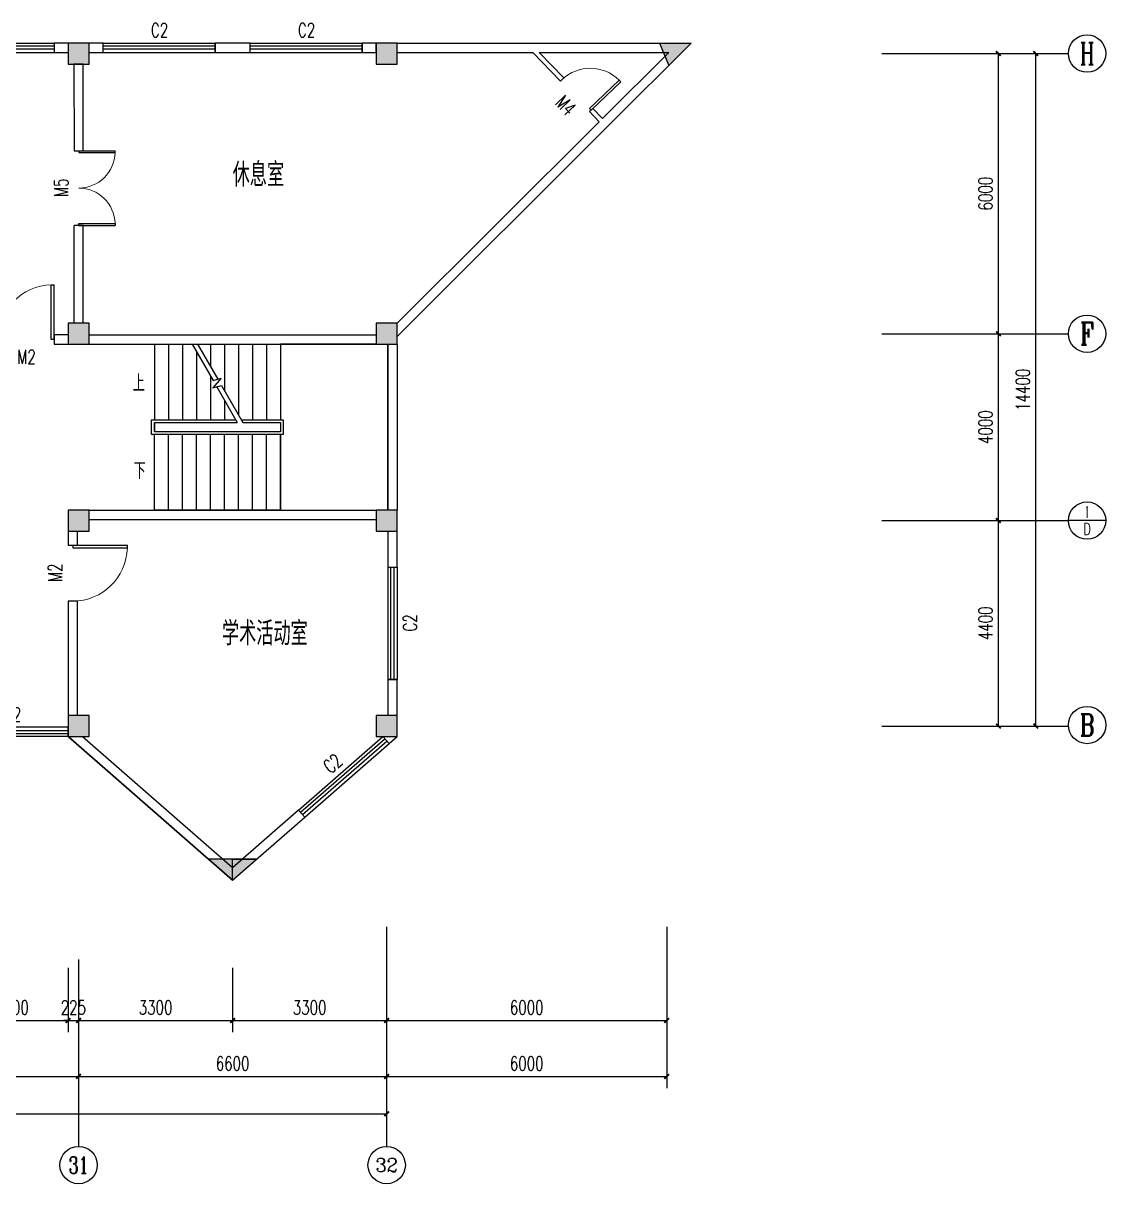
# Model space of a CAD drawing. Header units: millimetres. Extents: x 446 to 114752, y 86 to 28894.
# Drawn here: x 91560 to 114752, y 3294 to 28143 of the extents above; entities that cross this region are included whole.
import ezdxf
from ezdxf.enums import TextEntityAlignment as Align

# ---------------------------------------------------------------- set-up
doc = ezdxf.new("R2010")
doc.units = ezdxf.units.MM
for name, color, linetype in [('AXIS', 3, 'Continuous'), ('AXIS_TEXT', 7, 'Continuous'), ('COLUMN', 9, 'Continuous'), ('DIM_SYMB', 3, 'Continuous'), ('PUB_DIM', 3, 'Continuous'), ('PUB_TEXT', 7, 'Continuous'), ('STAIR', 2, 'Continuous'), ('WALL', 9, 'Continuous'), ('WINDOW', 4, 'Continuous'), ('WINDOW_TEXT', 7, 'Continuous')]:
    doc.layers.add(name, color=color, linetype=linetype)
doc.styles.add('_TCH_AXIS', font='COMPLEX', dxfattribs={"bigfont": 'GBCBIG'})
doc.styles.add('_TCH_DIM', font='SIMPLEX', dxfattribs={"bigfont": 'GBCBIG'})
doc.styles.add('_TCH_DIM_T3', font='SIMPLEX', dxfattribs={"width": 0.705882, "bigfont": 'GBCBIG'})
doc.styles.add('_TCH_WINDOW', font='SIMPLEX', dxfattribs={"bigfont": 'GBCBIG'})
doc.styles.add('COMPLEX', font='COMPLEX')
doc.styles.get("Standard").update_dxf_attribs({"font": 'txt', "bigfont": 'gbcbig.shx'})
doc.dimstyles.new('_TCH_ARCH&&100', dxfattribs={"dimtxt": 297.5, "dimasz": 100, "dimexe": 250, "dimexo": 300, "dimgap": 126.25, "dimtad": 1, "dimdec": 0, "dimzin": 0, "dimdsep": 46, "dimtxsty": '_TCH_DIM_T3', "dimblk": 'ARCHTICK', "dimcen": 0.09, "dimclrt": 7, "dimazin": 2, "dimtfac": 1, "dimtdec": 0, "dimtix": 1, "dimtmove": 2, "dimatfit": 3, "dimfxl": 1, "dimtolj": 1, "dimtzin": 0, "dimarcsym": 0})

# ---------------------------------------------------------------- blocks, each defined once
blk = doc.blocks.new('_ArchTick')
at = {"color": 0, "linetype": 'ByBlock', "const_width": 0.4}
blk.add_lwpolyline([(-0.5, -0.5), (0.5, 0.5)], dxfattribs=at)
blk = doc.blocks.new('*D111')
at = {"layer": 'Defpoints', "color": 0}
for p in [(90121, 8221), (92521, 8221), (92521, 6791)]:
    blk.add_point(p, dxfattribs=at)
at = {"layer": 'PUB_DIM', "color": 0, "lineweight": -2}
for p, q in [((90121, 7921), (90121, 6541)), ((92521, 7921), (92521, 6541)), ((90121, 6791), (92521, 6791))]:
    blk.add_line(p, q, dxfattribs=at)
at = {"layer": 'PUB_DIM', "color": 0, "lineweight": -2, "xscale": 100, "yscale": 100, "zscale": 100, "rotation": 180}
blk.add_blockref('_ArchTick', (90121, 6791), dxfattribs=at)
at = {"layer": 'PUB_DIM', "color": 0, "lineweight": -2, "xscale": 100, "yscale": 100, "zscale": 100}
blk.add_blockref('_ArchTick', (92521, 6791), dxfattribs=at)
at = {"layer": 'PUB_DIM', "color": 7, "insert": (91321, 7066), "char_height": 297.5, "attachment_point": 5, "style": '_TCH_DIM_T3'}
blk.add_mtext('\\A1;2400', dxfattribs=at)
blk = doc.blocks.new('*D112')
at = {"layer": 'Defpoints', "color": 0}
for p in [(92521, 8221), (92746, 8221), (92746, 6791)]:
    blk.add_point(p, dxfattribs=at)
at = {"layer": 'PUB_DIM', "color": 0, "lineweight": -2}
for p, q in [((92521, 7921), (92521, 6541)), ((92746, 7921), (92746, 6541)), ((92521, 6791), (92421, 6791)), ((92521, 6791), (92746, 6791)), ((92746, 6791), (92846, 6791))]:
    blk.add_line(p, q, dxfattribs=at)
at = {"layer": 'PUB_DIM', "color": 0, "lineweight": -2, "xscale": 100, "yscale": 100, "zscale": 100}
blk.add_blockref('_ArchTick', (92521, 6791), dxfattribs=at)
at = {"layer": 'PUB_DIM', "color": 0, "lineweight": -2, "xscale": 100, "yscale": 100, "zscale": 100, "rotation": 180}
blk.add_blockref('_ArchTick', (92746, 6791), dxfattribs=at)
at = {"layer": 'PUB_DIM', "color": 7, "insert": (92634, 7066), "char_height": 297.5, "attachment_point": 5, "style": '_TCH_DIM_T3'}
blk.add_mtext('\\A1;225', dxfattribs=at)
blk = doc.blocks.new('*D113')
at = {"layer": 'Defpoints', "color": 0}
for p in [(92746, 8221), (96046, 8221), (96046, 6791)]:
    blk.add_point(p, dxfattribs=at)
at = {"layer": 'PUB_DIM', "color": 0, "lineweight": -2}
for p, q in [((92746, 7921), (92746, 6541)), ((96046, 7921), (96046, 6541)), ((92746, 6791), (96046, 6791))]:
    blk.add_line(p, q, dxfattribs=at)
at = {"layer": 'PUB_DIM', "color": 0, "lineweight": -2, "xscale": 100, "yscale": 100, "zscale": 100, "rotation": 180}
blk.add_blockref('_ArchTick', (92746, 6791), dxfattribs=at)
at = {"layer": 'PUB_DIM', "color": 0, "lineweight": -2, "xscale": 100, "yscale": 100, "zscale": 100}
blk.add_blockref('_ArchTick', (96046, 6791), dxfattribs=at)
at = {"layer": 'PUB_DIM', "color": 7, "insert": (94396, 7066), "char_height": 297.5, "attachment_point": 5, "style": '_TCH_DIM_T3'}
blk.add_mtext('\\A1;3300', dxfattribs=at)
blk = doc.blocks.new('*D114')
at = {"layer": 'Defpoints', "color": 0}
for p in [(96046, 8221), (99346, 8221), (99346, 6791)]:
    blk.add_point(p, dxfattribs=at)
at = {"layer": 'PUB_DIM', "color": 0, "lineweight": -2}
for p, q in [((96046, 7921), (96046, 6541)), ((99346, 7921), (99346, 6541)), ((96046, 6791), (99346, 6791))]:
    blk.add_line(p, q, dxfattribs=at)
at = {"layer": 'PUB_DIM', "color": 0, "lineweight": -2, "xscale": 100, "yscale": 100, "zscale": 100, "rotation": 180}
blk.add_blockref('_ArchTick', (96046, 6791), dxfattribs=at)
at = {"layer": 'PUB_DIM', "color": 0, "lineweight": -2, "xscale": 100, "yscale": 100, "zscale": 100}
blk.add_blockref('_ArchTick', (99346, 6791), dxfattribs=at)
at = {"layer": 'PUB_DIM', "color": 7, "insert": (97696, 7066), "char_height": 297.5, "attachment_point": 5, "style": '_TCH_DIM_T3'}
blk.add_mtext('\\A1;3300', dxfattribs=at)
blk = doc.blocks.new('*D115')
at = {"layer": 'Defpoints', "color": 0}
for p in [(99346, 8221), (105346, 8221), (105346, 6791)]:
    blk.add_point(p, dxfattribs=at)
at = {"layer": 'PUB_DIM', "color": 0, "lineweight": -2}
for p, q in [((99346, 7921), (99346, 6541)), ((105346, 7921), (105346, 6541)), ((99346, 6791), (105346, 6791))]:
    blk.add_line(p, q, dxfattribs=at)
at = {"layer": 'PUB_DIM', "color": 0, "lineweight": -2, "xscale": 100, "yscale": 100, "zscale": 100, "rotation": 180}
blk.add_blockref('_ArchTick', (99346, 6791), dxfattribs=at)
at = {"layer": 'PUB_DIM', "color": 0, "lineweight": -2, "xscale": 100, "yscale": 100, "zscale": 100}
blk.add_blockref('_ArchTick', (105346, 6791), dxfattribs=at)
at = {"layer": 'PUB_DIM', "color": 7, "insert": (102346, 7066), "char_height": 297.5, "attachment_point": 5, "style": '_TCH_DIM_T3'}
blk.add_mtext('\\A1;6000', dxfattribs=at)
blk = doc.blocks.new('*D148')
at = {"layer": 'AXIS', "color": 0, "lineweight": -2}
for p, q in [((110251, 17494), (112701, 17494)), ((112451, 13094), (112451, 17494)), ((110251, 13094), (112701, 13094))]:
    blk.add_line(p, q, dxfattribs=at)
at = {"layer": 'Defpoints', "color": 0}
for p in [(109951, 17494), (112451, 17494), (109951, 13094)]:
    blk.add_point(p, dxfattribs=at)
at = {"layer": 'AXIS', "color": 0, "lineweight": -2, "xscale": 100, "yscale": 100, "zscale": 100}
for p, rotation in [((112451, 17494), 90), ((112451, 13094), 270)]:
    blk.add_blockref('_ArchTick', p, dxfattribs=dict(at, rotation=rotation))
at = {"layer": 'AXIS', "color": 7, "insert": (112176, 15294), "char_height": 297.5, "attachment_point": 5, "rotation": 90, "style": '_TCH_DIM_T3'}
blk.add_mtext('\\A1;4400', dxfattribs=at)
blk = doc.blocks.new('*D149')
at = {"layer": 'AXIS', "color": 0, "lineweight": -2}
for p, q in [((110251, 21494), (112701, 21494)), ((112451, 17494), (112451, 21494)), ((110251, 17494), (112701, 17494))]:
    blk.add_line(p, q, dxfattribs=at)
at = {"layer": 'Defpoints', "color": 0}
for p in [(109951, 21494), (112451, 21494), (109951, 17494)]:
    blk.add_point(p, dxfattribs=at)
at = {"layer": 'AXIS', "color": 0, "lineweight": -2, "xscale": 100, "yscale": 100, "zscale": 100}
for p, rotation in [((112451, 21494), 90), ((112451, 17494), 270)]:
    blk.add_blockref('_ArchTick', p, dxfattribs=dict(at, rotation=rotation))
at = {"layer": 'AXIS', "color": 7, "insert": (112176, 19494), "char_height": 297.5, "attachment_point": 5, "rotation": 90, "style": '_TCH_DIM_T3'}
blk.add_mtext('\\A1;4000', dxfattribs=at)
blk = doc.blocks.new('*D150')
at = {"layer": 'AXIS', "color": 0, "lineweight": -2}
for p, q in [((110251, 27494), (112701, 27494)), ((112451, 21494), (112451, 27494)), ((110251, 21494), (112701, 21494))]:
    blk.add_line(p, q, dxfattribs=at)
at = {"layer": 'Defpoints', "color": 0}
for p in [(109951, 27494), (112451, 27494), (109951, 21494)]:
    blk.add_point(p, dxfattribs=at)
at = {"layer": 'AXIS', "color": 0, "lineweight": -2, "xscale": 100, "yscale": 100, "zscale": 100}
for p, rotation in [((112451, 27494), 90), ((112451, 21494), 270)]:
    blk.add_blockref('_ArchTick', p, dxfattribs=dict(at, rotation=rotation))
at = {"layer": 'AXIS', "color": 7, "insert": (112176, 24494), "char_height": 297.5, "attachment_point": 5, "rotation": 90, "style": '_TCH_DIM_T3'}
blk.add_mtext('\\A1;6000', dxfattribs=at)
blk = doc.blocks.new('*D151')
at = {"layer": 'AXIS', "color": 0, "lineweight": -2}
for p, q in [((110251, 27494), (113501, 27494)), ((113251, 13094), (113251, 27494)), ((110251, 13094), (113501, 13094))]:
    blk.add_line(p, q, dxfattribs=at)
at = {"layer": 'Defpoints', "color": 0}
for p in [(109951, 27494), (113251, 27494), (109951, 13094)]:
    blk.add_point(p, dxfattribs=at)
at = {"layer": 'AXIS', "color": 0, "lineweight": -2, "xscale": 100, "yscale": 100, "zscale": 100}
for p, rotation in [((113251, 27494), 90), ((113251, 13094), 270)]:
    blk.add_blockref('_ArchTick', p, dxfattribs=dict(at, rotation=rotation))
at = {"layer": 'AXIS', "color": 7, "insert": (112976, 20294), "char_height": 297.5, "attachment_point": 5, "rotation": 90, "style": '_TCH_DIM_T3'}
blk.add_mtext('\\A1;14400', dxfattribs=at)
blk = doc.blocks.new('*D152')
at = {"layer": 'Defpoints', "color": 0}
for p in [(99346, 9094), (105346, 9094), (105346, 5593)]:
    blk.add_point(p, dxfattribs=at)
at = {"layer": 'PUB_DIM', "color": 0, "lineweight": -2}
for p, q in [((99346, 8794), (99346, 5343)), ((105346, 8794), (105346, 5343)), ((99346, 5593), (105346, 5593))]:
    blk.add_line(p, q, dxfattribs=at)
at = {"layer": 'PUB_DIM', "color": 0, "lineweight": -2, "xscale": 100, "yscale": 100, "zscale": 100, "rotation": 180}
blk.add_blockref('_ArchTick', (99346, 5593), dxfattribs=at)
at = {"layer": 'PUB_DIM', "color": 0, "lineweight": -2, "xscale": 100, "yscale": 100, "zscale": 100}
blk.add_blockref('_ArchTick', (105346, 5593), dxfattribs=at)
at = {"layer": 'PUB_DIM', "color": 7, "insert": (102346, 5868), "char_height": 297.5, "attachment_point": 5, "style": '_TCH_DIM_T3'}
blk.add_mtext('\\A1;6000', dxfattribs=at)
blk = doc.blocks.new('*D166')
at = {"layer": 'AXIS', "color": 0, "lineweight": -2}
for p, q in [((86146, 7794), (86146, 5344)), ((92746, 7794), (92746, 5344)), ((86146, 5594), (92746, 5594))]:
    blk.add_line(p, q, dxfattribs=at)
at = {"layer": 'Defpoints', "color": 0}
for p in [(86146, 8094), (92746, 8094), (92746, 5594)]:
    blk.add_point(p, dxfattribs=at)
at = {"layer": 'AXIS', "color": 0, "lineweight": -2, "xscale": 100, "yscale": 100, "zscale": 100, "rotation": 180}
blk.add_blockref('_ArchTick', (86146, 5594), dxfattribs=at)
at = {"layer": 'AXIS', "color": 0, "lineweight": -2, "xscale": 100, "yscale": 100, "zscale": 100}
blk.add_blockref('_ArchTick', (92746, 5594), dxfattribs=at)
at = {"layer": 'AXIS', "color": 7, "insert": (89446, 5869), "char_height": 297.5, "attachment_point": 5, "style": '_TCH_DIM_T3'}
blk.add_mtext('\\A1;6600', dxfattribs=at)
blk = doc.blocks.new('*D167')
at = {"layer": 'AXIS', "color": 0, "lineweight": -2}
for p, q in [((92746, 7794), (92746, 5344)), ((99346, 7794), (99346, 5344)), ((92746, 5594), (99346, 5594))]:
    blk.add_line(p, q, dxfattribs=at)
at = {"layer": 'Defpoints', "color": 0}
for p in [(92746, 8094), (99346, 8094), (99346, 5594)]:
    blk.add_point(p, dxfattribs=at)
at = {"layer": 'AXIS', "color": 0, "lineweight": -2, "xscale": 100, "yscale": 100, "zscale": 100, "rotation": 180}
blk.add_blockref('_ArchTick', (92746, 5594), dxfattribs=at)
at = {"layer": 'AXIS', "color": 0, "lineweight": -2, "xscale": 100, "yscale": 100, "zscale": 100}
blk.add_blockref('_ArchTick', (99346, 5594), dxfattribs=at)
at = {"layer": 'AXIS', "color": 7, "insert": (96046, 5869), "char_height": 297.5, "attachment_point": 5, "style": '_TCH_DIM_T3'}
blk.add_mtext('\\A1;6600', dxfattribs=at)
blk = doc.blocks.new('*D168')
at = {"layer": 'AXIS', "color": 0, "lineweight": -2}
for p, q in [((6246, 7794), (6246, 4544)), ((99346, 7794), (99346, 4544)), ((6246, 4794), (99346, 4794))]:
    blk.add_line(p, q, dxfattribs=at)
at = {"layer": 'Defpoints', "color": 0}
for p in [(6246, 8094), (99346, 8094), (99346, 4794)]:
    blk.add_point(p, dxfattribs=at)
at = {"layer": 'AXIS', "color": 0, "lineweight": -2, "xscale": 100, "yscale": 100, "zscale": 100, "rotation": 180}
blk.add_blockref('_ArchTick', (6246, 4794), dxfattribs=at)
at = {"layer": 'AXIS', "color": 0, "lineweight": -2, "xscale": 100, "yscale": 100, "zscale": 100}
blk.add_blockref('_ArchTick', (99346, 4794), dxfattribs=at)
at = {"layer": 'AXIS', "color": 7, "insert": (52796, 5069), "char_height": 297.5, "attachment_point": 5, "style": '_TCH_DIM_T3'}
blk.add_mtext('\\A1;93100', dxfattribs=at)
blk = doc.blocks.new('_FZHK')
blk.add_lwpolyline([(-0.5, -0.5), (0.5, -0.5), (0.5, 0.5), (-0.5, 0.5)], close=True)
blk = doc.blocks.new('_AXISO')
blk.add_circle((0, 0), 0.5)
at = {"layer": 'AXIS_TEXT', "style": 'COMPLEX', "width": 1.041667}
blk.add_attdef('A', text='', height=0.56, dxfattribs=at).set_placement((-0.25, -0.28), (0.25, -0.28), align=Align.FIT)
blk = doc.blocks.new('$DorLib2D$00000001')
for p, q in [((0.45, 0.975), (0.5, 0.975)), ((0.45, 0), (0.45, 0.975)), ((0.5, 0), (0.5, 0.975)), ((0.5, 0), (0.45, 0))]:
    blk.add_line(p, q)
at = {"lineweight": 13}
blk.add_arc((0.475, 0), 0.975, 91.4693, 180, dxfattribs=at)
blk = doc.blocks.new('$TCHSYS$WIN2D')
for p, q in [((-0.5, 0.5), (0.5, 0.5)), ((-0.5, 0.5), (-0.5, -0.5)), ((0.5, 0.5), (0.5, -0.5)), ((0.5, 0.167), (-0.5, 0.167)), ((0.5, -0.167), (-0.5, -0.167)), ((-0.5, -0.5), (0.5, -0.5))]:
    blk.add_line(p, q)
blk = doc.blocks.new('$DorLib2D$00000002')
for p, q in [((-0.5, 0), (-0.5, 0.4875)), ((-0.475, 0.4875), (-0.5, 0.4875)), ((-0.475, 0), (-0.475, 0.4875)), ((0.475, 0), (0.475, 0.4875)), ((0.475, 0.4875), (0.5, 0.4875)), ((0.5, 0), (0.5, 0.4875)), ((-0.5, 0), (-0.475, 0)), ((0.5, 0), (0.475, 0))]:
    blk.add_line(p, q)
at = {"lineweight": 13}
for centre, start, end in [((-0.4875, 0), 0, 88.53072), ((0.4875, 0), 91.46928, 180)]:
    blk.add_arc(centre, 0.4875, start, end, dxfattribs=at)

msp = doc.modelspace()

# ---------------------------------------------------------------- hatches: boundary and pattern name
h = msp.add_hatch(color=256)
h.paths.add_polyline_path([(92746.2, 27718.9), (92521.2, 27718.9), (92521.2, 27493.9), (92746.2, 27493.9)])
h.paths.add_polyline_path([(92746.2, 27493.9), (92971.2, 27493.9), (92971.2, 27718.9), (92746.2, 27718.9)])
h.paths.add_polyline_path([(92746.2, 27268.9), (92971.2, 27268.9), (92971.2, 27493.9), (92746.2, 27493.9)])
h.paths.add_polyline_path([(92746.2, 27493.9), (92521.2, 27493.9), (92521.2, 27268.9), (92746.2, 27268.9)])
h.paths.add_polyline_path([(92746.2, 21493.9), (92521.2, 21493.9), (92521.2, 21268.9), (92746.2, 21268.9)])
h.paths.add_polyline_path([(92746.2, 21493.9), (92746.2, 21268.9), (92971.2, 21268.9), (92971.2, 21493.9)])
h.paths.add_polyline_path([(92971.2, 21493.9), (92971.2, 21718.9), (92746.2, 21718.9), (92746.2, 21493.9)])
h.paths.add_polyline_path([(92746.2, 21718.9), (92521.2, 21718.9), (92521.2, 21493.9), (92746.2, 21493.9)])
h.paths.add_polyline_path([(92746.2, 13318.9), (92746.2, 12868.9), (92971.2, 12868.9), (92971.2, 13318.9)])
h.paths.add_polyline_path([(92521.2, 13318.9), (92521.2, 12868.9), (92746.2, 12868.9), (92746.2, 13318.9)])
h = msp.add_hatch(color=256)
h.paths.add_polyline_path([(99346.2, 27718.9), (99121.2, 27718.9), (99121.2, 27493.9), (99346.2, 27493.9)])
h.paths.add_polyline_path([(99346.2, 27493.9), (99571.2, 27493.9), (99571.2, 27718.9), (99346.2, 27718.9)])
h.paths.add_polyline_path([(99346.2, 27268.9), (99571.2, 27268.9), (99571.2, 27493.9), (99346.2, 27493.9)])
h.paths.add_polyline_path([(99346.2, 27493.9), (99121.2, 27493.9), (99121.2, 27268.9), (99346.2, 27268.9)])
h.paths.add_polyline_path([(99346.2, 21493.9), (99121.2, 21493.9), (99121.2, 21268.9), (99346.2, 21268.9)])
h.paths.add_polyline_path([(99346.2, 21493.9), (99346.2, 21268.9), (99571.2, 21268.9), (99571.2, 21493.9)])
h.paths.add_polyline_path([(99571.2, 21493.9), (99571.2, 21718.9), (99346.2, 21718.9), (99346.2, 21493.9)])
h.paths.add_polyline_path([(99346.2, 21718.9), (99121.2, 21718.9), (99121.2, 21493.9), (99346.2, 21493.9)])
h.paths.add_polyline_path([(99346.2, 13318.9), (99346.2, 12868.9), (99571.2, 12868.9), (99571.2, 13318.9)])
h.paths.add_polyline_path([(99121.2, 13318.9), (99121.2, 12868.9), (99346.2, 12868.9), (99346.2, 13318.9)])
h = msp.add_hatch(color=256)
h.paths.add_polyline_path([(105346.2, 27718.9), (105346.2, 27518.9), (105388.8, 27518.9), (105363.8, 27493.9), (105647, 27493.9), (105872.7, 27718.9)])
h.paths.add_polyline_path([(105346.2, 27718.9), (105188.7, 27718.9), (105273.7, 27518.9), (105346.2, 27518.9)])
h.paths.add_polyline_path([(105284.3, 27493.9), (105308, 27438.3), (105346.2, 27476.4), (105346.2, 27493.9)])
h.paths.add_polyline_path([(105346.2, 27493.9), (105346.2, 27518.9), (105273.7, 27518.9), (105284.3, 27493.9)])
h.paths.add_polyline_path([(105363.8, 27493.9), (105388.8, 27518.9), (105346.2, 27518.9), (105346.2, 27493.9)], flags=17)
h.paths.add_polyline_path([(105363.8, 27493.9), (105346.2, 27493.9), (105346.2, 27476.4)], flags=17)
h.paths.add_polyline_path([(105308, 27438.3), (105346.2, 27348.2), (105346.2, 27476.4)])
h.paths.add_polyline_path([(105346.2, 27348.2), (105392.3, 27239.9), (105647, 27493.9), (105363.8, 27493.9), (105346.2, 27476.4)])
h = msp.add_hatch(color=256)
h.paths.add_polyline_path([(92521.2, 17268.9), (92971.2, 17268.9), (92971.2, 17718.9), (92521.2, 17718.9)])
h.paths.add_polyline_path([(99121.2, 17268.9), (99571.2, 17268.9), (99571.2, 17718.9), (99121.2, 17718.9)])
h = msp.add_hatch(color=256)
h.paths.add_polyline_path([(96046.2, 10243.9), (95834.6, 10243.9), (96046.2, 10059.3), (96046.2, 10093.9)], flags=17)
h.paths.add_polyline_path([(96046.2, 10059.3), (95834.6, 10243.9), (95530.3, 10243.9), (96046.2, 9793.9)])
h.paths.add_polyline_path([(96562.1, 10243.9), (96257.8, 10243.9), (96046.2, 10059.3), (96046.2, 9793.9)])
msp.add_hatch(color=256).paths.add_polyline_path([(96257.8, 10243.9), (95834.6, 10243.9), (96046.2, 10059.3)])

# ---------------------------------------------------------------- linework, layer by layer
for p, q in [((105188.7, 27718.9), (105392.3, 27239.9)), ((92521.2, 12868.9), (96046.2, 9793.9)), ((92521.2, 12868.9), (92721.2, 12868.9)), ((96562.1, 10243.9), (95530.3, 10243.9)), ((96046.2, 10093.9), (96046.2, 10243.9)), ((96046.2, 10243.9), (96562.1, 10243.9)), ((96257.8, 10243.9), (96046.2, 10059.3)), ((96257.8, 10243.9), (96046.2, 10059.3)), ((96046.2, 10059.3), (96046.2, 10243.9)), ((96046.2, 10243.9), (96257.8, 10243.9)), ((96046.2, 9793.9), (96046.2, 10093.9))]:
    msp.add_line(p, q)
at = {"layer": 'AXIS'}
for p, q in [((109951.1, 27493.9), (113951.1, 27493.9)), ((109951.1, 21493.9), (113951.1, 21493.9)), ((109951.1, 17493.9), (113951.1, 17493.9)), ((114751.1, 17493.9), (113951.1, 17493.9)), ((109951.1, 13093.9), (113951.1, 13093.9)), ((92746.2, 8093.9), (92746.2, 4093.9)), ((99346.2, 8093.9), (99346.2, 4093.9))]:
    msp.add_line(p, q, dxfattribs=at)
for centre in [(114351.1, 27493.9), (114351.1, 21493.9), (114351.1, 17493.9), (114351.7, 13116.5)]:
    msp.add_circle(centre, 400, dxfattribs=at)
at = {"layer": 'DIM_SYMB'}
for points in [[(94221.2, 20431.4, 0, 0, 0), (95271.2, 20431.4, 80, 0, 0), (95571.2, 20431.4, 0, 0, 0)], [(94221.2, 18556.4, 0, 0, 0), (98221.2, 18556.4, 0, 0, 0), (98221.2, 20431.4, 0, 0, 0), (96171.2, 20431.4, 80, 0, 0), (95871.2, 20431.4, 0, 0, 0)]]:
    msp.add_lwpolyline(points, format="xyseb", dxfattribs=at)
at = {"layer": 'STAIR'}
for p, q in [((94371.2, 21268.9), (95179.9, 21268.9)), ((94371.2, 21268.9), (94371.2, 19653.9)), ((94671.2, 21268.9), (94671.2, 19653.9)), ((94971.2, 21268.9), (94971.2, 19653.9)), ((95179.9, 21268.9), (95626.3, 20495.8)), ((95295.4, 21268.9), (97071.2, 21268.9)), ((95295.4, 21268.9), (95726.3, 20522.6)), ((95571.2, 21268.9), (95571.2, 20791.2)), ((95871.2, 21268.9), (95871.2, 20271.6)), ((96171.2, 21268.9), (96171.2, 19752)), ((96471.2, 21268.9), (96471.2, 19653.9)), ((96771.2, 21268.9), (96771.2, 19653.9)), ((97071.2, 21268.9), (97071.2, 19653.9)), ((99121.2, 21268.9), (97071.2, 21268.9)), ((97071.2, 21268.9), (97071.2, 19653.9)), ((99371.2, 17718.9), (99371.2, 21268.9)), ((95271.2, 21110.8), (95271.2, 19653.9)), ((95571.2, 20591.2), (95571.2, 19653.9)), ((95798.6, 20542), (95625.8, 20335.9)), ((95625.8, 20335.9), (95806.2, 20384.3)), ((95626.3, 20495.8), (95798.6, 20542)), ((95806.2, 20384.3), (96262.5, 19593.9)), ((95706.2, 20357.5), (96147, 19593.9)), ((95871.2, 20071.6), (95871.2, 19653.9)), ((94311.2, 19333.9), (94311.2, 19653.9)), ((94311.2, 19653.9), (96112.4, 19653.9)), ((96227.8, 19653.9), (97131.2, 19653.9)), ((97131.2, 19653.9), (97131.2, 19333.9)), ((94371.2, 19593.9), (96147, 19593.9)), ((94371.2, 19393.9), (94371.2, 19593.9)), ((94371.2, 19593.9), (96147, 19593.9)), ((94371.2, 19593.9), (94371.2, 19393.9)), ((97071.2, 19393.9), (94371.2, 19393.9)), ((97071.2, 19393.9), (94371.2, 19393.9)), ((96262.5, 19593.9), (97071.2, 19593.9)), ((96262.5, 19593.9), (97071.2, 19593.9)), ((97071.2, 19593.9), (97071.2, 19393.9)), ((97071.2, 19593.9), (97071.2, 19393.9)), ((97131.2, 19333.9), (94311.2, 19333.9)), ((94371.2, 17718.9), (94371.2, 19333.9)), ((94671.2, 17718.9), (94671.2, 19333.9)), ((94971.2, 17718.9), (94971.2, 19333.9)), ((95271.2, 17718.9), (95271.2, 19333.9)), ((95571.2, 17718.9), (95571.2, 19333.9)), ((95871.2, 17718.9), (95871.2, 19333.9)), ((96171.2, 17718.9), (96171.2, 19333.9)), ((96471.2, 17718.9), (96471.2, 19333.9)), ((96771.2, 17718.9), (96771.2, 19333.9)), ((97071.2, 17718.9), (97071.2, 19333.9)), ((97071.2, 19333.9), (97071.2, 17718.9)), ((97071.2, 17718.9), (94371.2, 17718.9)), ((97071.2, 17718.9), (99121.2, 17718.9))]:
    msp.add_line(p, q, dxfattribs=at)
at = {"layer": 'WALL'}
for p, q in [((92521.2, 27718.9), (92221.2, 27718.9)), ((92221.2, 27718.9), (92221.2, 27518.9)), ((93271.2, 27718.9), (92971.2, 27718.9)), ((93271.2, 27518.9), (93271.2, 27718.9)), ((96420.5, 27718.9), (95671.2, 27718.9)), ((95671.2, 27718.9), (95671.2, 27518.9)), ((96420.5, 27518.9), (96420.5, 27718.9)), ((99120.5, 27718.9), (98820.5, 27718.9)), ((98820.5, 27718.9), (98820.5, 27518.9)), ((99120.5, 27518.9), (99120.5, 27718.9)), ((99571.2, 27718.9), (102424, 27718.9)), ((102424, 27718.9), (105872.7, 27718.9)), ((105872.7, 27718.9), (104109, 25960.3)), ((92221.2, 27518.9), (92521.2, 27518.9)), ((92971.2, 27518.9), (93271.2, 27518.9)), ((95671.2, 27518.9), (96420.5, 27518.9)), ((98820.5, 27518.9), (99120.5, 27518.9)), ((99571.2, 27518.9), (102476.7, 27518.9)), ((102476.7, 27518.9), (103066.8, 26900.8)), ((102615, 27518.9), (105388.8, 27518.9)), ((103139.2, 26969.9), (102615, 27518.9)), ((105388.8, 27518.9), (103967.8, 26101.9)), ((92646.2, 27263.2), (92648.7, 25412.9)), ((92846.2, 27263.2), (92646.2, 27263.2)), ((92846.2, 25412.9), (92846.2, 27263.2)), ((103066.8, 26900.8), (103139.2, 26969.9)), ((103760.7, 26318.9), (103688.3, 26249.9)), ((103688.3, 26249.9), (103897, 26031.3)), ((103967.8, 26101.9), (103760.7, 26318.9)), ((103897, 26031.3), (99571.2, 21717.9)), ((104109, 25960.3), (99571.2, 21435.5)), ((92648.7, 25412.9), (92848.7, 25412.9)), ((92646.2, 23812.9), (92646.2, 21718.9)), ((92848.7, 23812.9), (92648.7, 23812.9)), ((92846.2, 21718.9), (92846.2, 23812.9)), ((92522.6, 21472.6), (92222.6, 21472.6)), ((92222.6, 21472.6), (92222.6, 21272.6)), ((92971.2, 21468.9), (99121.2, 21468.9)), ((92222.6, 21272.6), (92522.6, 21272.6)), ((92971.2, 21268.9), (99121.2, 21268.9)), ((99371.2, 21268.9), (99371.2, 17718.9)), ((99571.2, 21268.9), (99571.2, 17718.9)), ((92971.2, 17718.9), (99121.2, 17718.9)), ((92971.2, 17518.9), (99121.2, 17518.9)), ((92521.2, 17268.9), (92521.2, 16968.9)), ((92721.2, 16968.9), (92721.2, 17268.9)), ((99371.2, 17268.9), (99371.2, 16493.9)), ((99571.2, 16493.9), (99571.2, 17268.9)), ((92521.2, 16968.9), (92721.2, 16968.9)), ((99371.2, 16493.9), (99571.2, 16493.9)), ((92721.2, 15768.9), (92521.2, 15768.9)), ((92521.2, 15768.9), (92521.2, 13318.9)), ((92721.2, 13318.9), (92721.2, 15768.9)), ((99571.2, 14093.9), (99371.2, 14093.9)), ((99371.2, 14093.9), (99371.2, 13318.9)), ((99571.2, 13318.9), (99571.2, 14093.9)), ((92521.2, 12868.9, -450), (92521.2, 12868.9, -450)), ((96046.2, 9793.9), (92521.2, 12868.9)), ((92633.7, 12868.9, -450), (92633.7, 12868.9, -450)), ((92746.2, 12868.9, -450), (92746.2, 12868.9, -450)), ((96046.2, 10059.3), (92825.5, 12868.9)), ((99267, 12868.9), (99398.4, 12718.2)), ((99398.4, 12718.2), (99571.2, 12868.9)), ((97458.4, 11291.2), (96046.2, 10059.3)), ((97589.9, 11140.5), (97458.4, 11291.2)), ((96046.2, 9793.9), (97589.9, 11140.5))]:
    msp.add_line(p, q, dxfattribs=at)

# ---------------------------------------------------------------- block references
at = {"layer": 'AXIS'}
ref = msp.add_blockref('_AXISO', (92746.2, 3693.9), dxfattribs=dict(at, xscale=799.9999999999999, yscale=800, zscale=800))
ref.add_attrib('A', '31', dxfattribs={"layer": 'AXIS_TEXT', "height": 360.19, "style": '_TCH_AXIS', "width": 0.892857}).set_placement((92531.8, 3513.8), (92960.6, 3513.8), align=Align.FIT)
ref = msp.add_blockref('_AXISO', (99346.2, 3693.9), dxfattribs=dict(at, xscale=799.9999999999999, yscale=800, zscale=800))
ref.add_attrib('A', '32', dxfattribs={"layer": 'AXIS_TEXT', "height": 294.28, "style": '_TCH_AXIS', "width": 1.030303}).set_placement((99108, 3546.7), (99584.4, 3546.7), align=Align.FIT)
at = {"layer": 'COLUMN', "xscale": 450, "yscale": 449.9999999999999, "zscale": 450}
for p in [(92746.2, 27493.9), (99346.2, 27493.9), (92746.2, 21493.9), (99346.2, 21493.9), (92746.2, 17493.9), (99346.2, 17493.9), (92746.2, 13093.9), (99346.2, 13093.9)]:
    msp.add_blockref('_FZHK', p, dxfattribs=at)
at = {"layer": 'WINDOW'}
ref = msp.add_blockref('$TCHSYS$WIN2D', (94471.2, 27618.9), dxfattribs=dict(at, xscale=2400, yscale=-200, zscale=2400))
ref.add_attrib('A', 'C2', (94296.2, 27845.1), dxfattribs={"layer": 'WINDOW_TEXT', "height": 297.5, "style": '_TCH_WINDOW', "width": 0.705882})
ref = msp.add_blockref('$TCHSYS$WIN2D', (97620.5, 27618.9), dxfattribs=dict(at, xscale=2400, yscale=-200, zscale=2400))
ref.add_attrib('A', 'C2', (97445.5, 27845.1), dxfattribs={"layer": 'WINDOW_TEXT', "height": 297.5, "style": '_TCH_WINDOW', "width": 0.705882})
ref = msp.add_blockref('$TCHSYS$WIN2D', (91021.2, 27618.9), dxfattribs=dict(at, xscale=2400, yscale=200, zscale=2400))
ref.add_attrib('A', 'C2', (90846.2, 27095.1), dxfattribs={"layer": 'WINDOW_TEXT', "height": 297.5, "style": '_TCH_WINDOW', "width": 0.705882})
ref = msp.add_blockref('$DorLib2D$00000001', (103413.7, 26609.9), dxfattribs=dict(at, xscale=-899.9999999999706, yscale=-900, zscale=-900, rotation=133.6739576374349))
ref.add_attrib('A', 'M4', (102936.4, 26423.8), dxfattribs={"layer": 'WINDOW_TEXT', "height": 297.5, "rotation": 313.67396, "style": '_TCH_WINDOW', "width": 0.705882})
ref = msp.add_blockref('$DorLib2D$00000002', (92748.7, 24612.9), dxfattribs=dict(at, xscale=1600, yscale=1600, zscale=1600, rotation=270))
ref.add_attrib('A', 'M5', (92522.5, 24422.9), dxfattribs={"layer": 'WINDOW_TEXT', "height": 297.5, "rotation": 90, "style": '_TCH_WINDOW', "width": 0.705882})
ref = msp.add_blockref('$DorLib2D$00000001', (91622.6, 21372.6), dxfattribs=dict(at, xscale=1200, yscale=1200, zscale=1200))
ref.add_attrib('A', 'M2', (91432.6, 20848.8), dxfattribs={"layer": 'WINDOW_TEXT', "height": 297.5, "style": '_TCH_WINDOW', "width": 0.705882})
ref = msp.add_blockref('$DorLib2D$00000001', (92621.2, 16368.9), dxfattribs=dict(at, xscale=-1200, yscale=1200, zscale=-1200, rotation=270))
ref.add_attrib('A', 'M2', (92395, 16178.9), dxfattribs={"layer": 'WINDOW_TEXT', "height": 297.5, "rotation": 90, "style": '_TCH_WINDOW', "width": 0.705882})
ref = msp.add_blockref('$TCHSYS$WIN2D', (99471.2, 15293.9), dxfattribs=dict(at, xscale=2400, yscale=-200, zscale=2400, rotation=270))
ref.add_attrib('A', 'C2', (99995, 15118.9), dxfattribs={"layer": 'WINDOW_TEXT', "height": 297.5, "rotation": 90, "style": '_TCH_WINDOW', "width": 0.705882})
ref = msp.add_blockref('$TCHSYS$WIN2D', (91321.2, 12968.9), dxfattribs=dict(at, xscale=2400, yscale=200, zscale=2400, rotation=179.9999999999996))
ref.add_attrib('A', 'C2', (91146.2, 13195.1), dxfattribs={"layer": 'WINDOW_TEXT', "height": 297.5, "rotation": 360, "style": '_TCH_WINDOW', "width": 0.705882})
ref = msp.add_blockref('$TCHSYS$WIN2D', (98428.4, 12004.7), dxfattribs=dict(at, xscale=2399.999999999952, yscale=-200, zscale=2400, rotation=41.09950625761904))
ref.add_attrib('A', 'C2', (98147.8, 12060.1), dxfattribs={"layer": 'WINDOW_TEXT', "height": 297.5, "rotation": 41.09951, "style": '_TCH_WINDOW', "width": 0.705882})

# ---------------------------------------------------------------- texts
at = {"layer": 'AXIS_TEXT', "style": '_TCH_AXIS'}
for s, height, width, p, p2 in [('H', 465.9, 0.7, (114195.8, 27260.9), (114506.4, 27260.9)), ('F', 476.1, 0.8125, (114203.7, 21255.8), (114498.5, 21255.8)), ('1', 253.1, 0.555556, (114321, 17552.2), (114381.2, 17552.2)), ('D', 243.6, 0.823529, (114269.9, 17191.1), (114432.3, 17191.1)), ('B', 465.9, 0.823529, (114196.4, 12883.6), (114507, 12883.6))]:
    msp.add_text(s, height=height, dxfattribs=dict(at, width=width)).set_placement(p, p2, align=Align.FIT)
at = {"layer": 'PUB_TEXT'}
for s, p in [('休息室', (96047.1, 24643.9)), ('学术活动室', (95817.4, 14822.1))]:
    msp.add_text(s, height=510.64, dxfattribs=at).set_placement(p)
at = {"layer": 'PUB_TEXT', "style": '_TCH_DIM'}
for s, p in [('上', (93907.7, 20256.4)), ('下', (93926.3, 18381.4))]:
    msp.add_text(s, height=357.4, dxfattribs=at).set_placement(p)

# ---------------------------------------------------------------- dimensions: what is measured, and where the dimension line sits
at = {"layer": 'AXIS'}
for p1, p2, distance, text, picture, middle in [((109951.1, 21493.9), (109951.1, 27493.9), -2500, '6000', '*D150', (112176.1, 24493.9)), ((109951.1, 13093.9), (109951.1, 27493.9), -3300, '14400', '*D151', (112976.1, 20293.9)), ((109951.1, 17493.9), (109951.1, 21493.9), -2500, '4000', '*D149', (112176.1, 19493.9)), ((109951.1, 13093.9), (109951.1, 17493.9), -2500, '4400', '*D148', (112176.1, 15293.9)), ((6246.2, 8093.9), (99346.2, 8093.9), -3300, '93100', '*D168', (52796.2, 5068.9)), ((86146.2, 8093.9), (92746.2, 8093.9), -2500, '6600', '*D166', (89446.2, 5868.9)), ((92746.2, 8093.9), (99346.2, 8093.9), -2500, '6600', '*D167', (96046.2, 5868.9))]:
    dim = msp.add_aligned_dim(p1=p1, p2=p2, distance=distance, text=text, dimstyle='_TCH_ARCH&&100', dxfattribs=at)
    dim.commit()
    dim.dimension.update_dxf_attribs({"geometry": picture, "text_midpoint": middle})
at = {"layer": 'PUB_DIM'}
for p1, p2, distance, text, picture, middle in [((99346.2, 9093.9), (105346.2, 9093.9), -3500.5, '6000', '*D152', (102346.2, 5868.4)), ((90121.2, 8221.2), (92521.2, 8221.2), -1430.6, '2400', '*D111', (91321.2, 7065.6)), ((92521.2, 8221.2), (92746.2, 8221.2), -1430.6, '225', '*D112', (92633.7, 7065.6)), ((92746.2, 8221.2), (96046.2, 8221.2), -1430.6, '3300', '*D113', (94396.2, 7065.6)), ((96046.2, 8221.2), (99346.2, 8221.2), -1430.6, '3300', '*D114', (97696.2, 7065.6)), ((99346.2, 8221.2), (105346.2, 8221.2), -1430.6, '6000', '*D115', (102346.2, 7065.6))]:
    dim = msp.add_aligned_dim(p1=p1, p2=p2, distance=distance, text=text, dimstyle='_TCH_ARCH&&100', dxfattribs=at)
    dim.commit()
    dim.dimension.update_dxf_attribs({"geometry": picture, "text_midpoint": middle})

doc.saveas('drawing.dxf')
